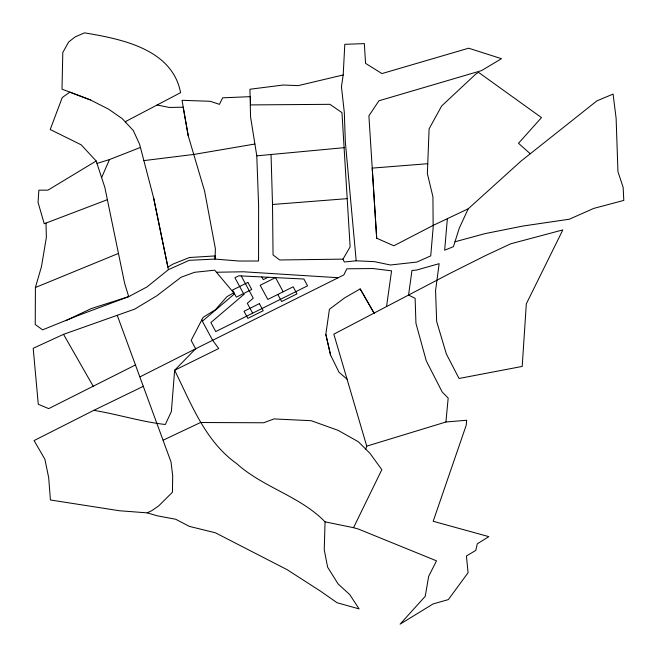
<?xml version="1.0" encoding="UTF-8"?>
<svg xmlns="http://www.w3.org/2000/svg" width="657" height="657" viewBox="0 0 657 657"><rect width="100%" height="100%" fill="white"/><g stroke="black" fill="none" stroke-linecap="round" stroke-linejoin="round"><path stroke-width="0.99" d="M45.99 223.068L46.376 237.358L41.498 266.496L35.404 287.511L35.24 324.492L42.598 329.847L77.124 315.886L128.715 296.635L147.045 286.895L168.414 269.666L189.208 260.328L215.053 259.08L239.189 261.043L258.554 261.01L258.62 205.584L256.788 155.84L250.547 116.872L249.939 89.245L283.241 85.024L298.229 85.632L343.192 74.955L344.802 44.323L364.348 43.608L365.547 63.351L381.939 73.576L468.638 48.207L501.496 58.687L481.581 70.586L378.908 100.792L368.897 115.837L376.691 238.204L393.839 245.792L433.135 225.408L468.252 208.786L520.952 161.162L596.843 100.907L613.08 94.082L616.118 118.268L617.95 171.666L623.14 187.344L623.805 200.401L593.698 208.417L569.389 219.2L522.775 226.065L485.129 233.605L454.989 241.776L453.453 246.646L444.658 250.218L447.36 218.682M386.538 306.589L391.572 270.856L373.086 268.541L346.855 268.803L343.783 274.963L195.655 348.768L174.639 370.261C191.203 403.661 205.074 441.2 236.725 463.645C263.178 487.543 300.167 496.142 325.051 521.847L324.246 549.827L327.629 567.196L338.117 583.95L349.746 594.593L359.108 608.908L337.066 602.74L320.517 591.16L287.142 569.685L215.422 532.802L189.388 526.388L175.633 519.235L157.343 515.827L147.217 512.862L119.484 510.752L50.425 499.977L48.692 477.688L44.898 459.251L34.074 440.568L93.779 410.354L143.571 386.193M366.737 446.144L445.931 421.999L448.173 398.085L442.169 391.95L426.286 360.907L415.938 323.269L415.125 298.303L408.555 295.067L411.972 270.487L416.595 270.052L439.155 263.662L435.558 290.575L436.667 321.536L446.39 354.033L459.038 378.473L522.2 366.425L526.323 303.846L562.835 229.909L510.735 243.796L485.942 255.376L448.977 273.903L333.838 334.167L366.737 446.144L365.711 449.084M347.068 379.212L339.004 372.232L330.545 354.969L325.823 334.356L329.428 309.242L344.711 297.835L360.167 288.924L374.063 313.118L360.167 288.924M343.192 74.955L341.451 86.749L344.317 112.511L345.352 142.199L356.193 260.796L374.457 261.65L390.422 265.001L416.834 262.061L430.737 255.877L433.144 227.7L432.938 196.829L427.37 173.579L429.095 128.846L441.676 105.949L475.84 74.027L478.575 72.385L541.491 117.603L518.496 143.283L530.273 153.763M454.989 241.776L459.243 228.25L468.244 208.786M101.621 177.595L109.456 159.577L140.393 147.455M125.791 121.972L126.103 121.266L180.593 92.67C172.233 48.905 121.389 39.001 84.49 32.85L75.227 36.866L68.673 41.991L62.801 52.486L62.004 89.171L90.411 99.921L108.701 109.226L122.243 118.654L133.281 130.497L139.613 144.31L153.607 197.864L167.888 267.095L173.103 264.04L189.43 257.511L215.151 255.926L215.053 259.08L215.389 248.781L204.59 191.072L188.239 135.843L183.163 107.198L169.284 107.461L157.105 104.997M325.051 521.847L353.532 527.686L381.832 469.673L369.916 453.273L358.311 441.734L338.158 430.368L311.213 420.702L274.01 418.92L263.703 422.763L200.484 422.517L163.199 440.174M356.193 260.796L344.317 261.995L342.987 259.137L350.124 246.86L341.96 112.626L329.945 104.323L250.498 104.915L250.465 96.653L222.657 97.819L219.422 104.356L210.174 101.285L182.038 100.307L188.239 135.843M202.356 321.24L234.565 293.819L214.699 270.175L194.612 272.294L181.086 277.229L156.768 295.822L134.718 309.11L63.532 334.339L33.195 348.3L38.278 404.26L48.708 408.629L135.753 364.807M90.411 99.921L69.864 92.136L62.251 97.523L50.219 129.519L81.172 144.819L96.185 160.998L47.945 190.152L38.862 190.185L38.032 202.331L44.241 223.741L107.37 199.695M233.728 292.825L226.993 296.635L215.381 309.734L203.144 317.339L191.154 340.408L195.655 348.768L140.13 376.79M268.064 277.254L263.293 279.627L261.839 276.942M147.217 512.862L151.866 510.604L158.707 505.874L172.446 492.216L172.692 475.931L171.042 462.027L117.233 315.311M65.856 320.649L91.249 308.568L128.715 296.635L124.658 283.43L104.849 187.45L96.185 160.998M35.404 287.511L118.465 253.421M96.981 163.437L109.456 159.577M254.9 144.023L194.037 154.403L143.694 160.637M256.788 155.84L344.358 147.661M445.931 421.999L466.675 420.25L466.199 425.276L433.177 521.288L488.849 536.638L477.302 543.824L475.775 550.394L466.437 555.978L468.071 572.74L448.353 599.595L433.053 603.955L400.105 624.15L425.235 596.301L428.66 576.37L436.511 560.832L358.451 529.074L353.532 527.686M427.748 163.7L372.232 168.11L376.691 238.204M342.987 259.137L279.742 259.975L273.057 254.957L272.515 204.491L347.249 198.644M216.432 272.236L243.484 271.784L338.232 277.722M93.779 410.354C117.8 414.288 141.083 421.737 165.342 424.496L171.37 411.512L174.639 370.261L218.724 348.522L212.638 340.301L201.724 320.066M63.532 334.339L93.187 386.234M283.183 291.782L275.521 277.615L260.164 285.269L267.826 299.428L293.162 286.805L296.989 293.884L281.631 301.538L277.804 294.459M241.234 275.924L253.249 298.204L247.311 303.279L252.649 313.175M325.823 334.356L330.545 354.969M168.414 269.666L153.607 197.864M271.045 154.51L272.515 204.491M243.928 294.402L210.864 322.546L215.742 331.571L307.558 285.82L303.887 279.02L238.77 275.809L234.91 277.73L243.928 294.402M247.886 282.403L232.529 290.057L236.356 297.136L251.713 289.482L247.886 282.403M259.367 303.641L244.01 311.295L247.845 318.374L263.202 310.72L259.367 303.641"/></g></svg>
